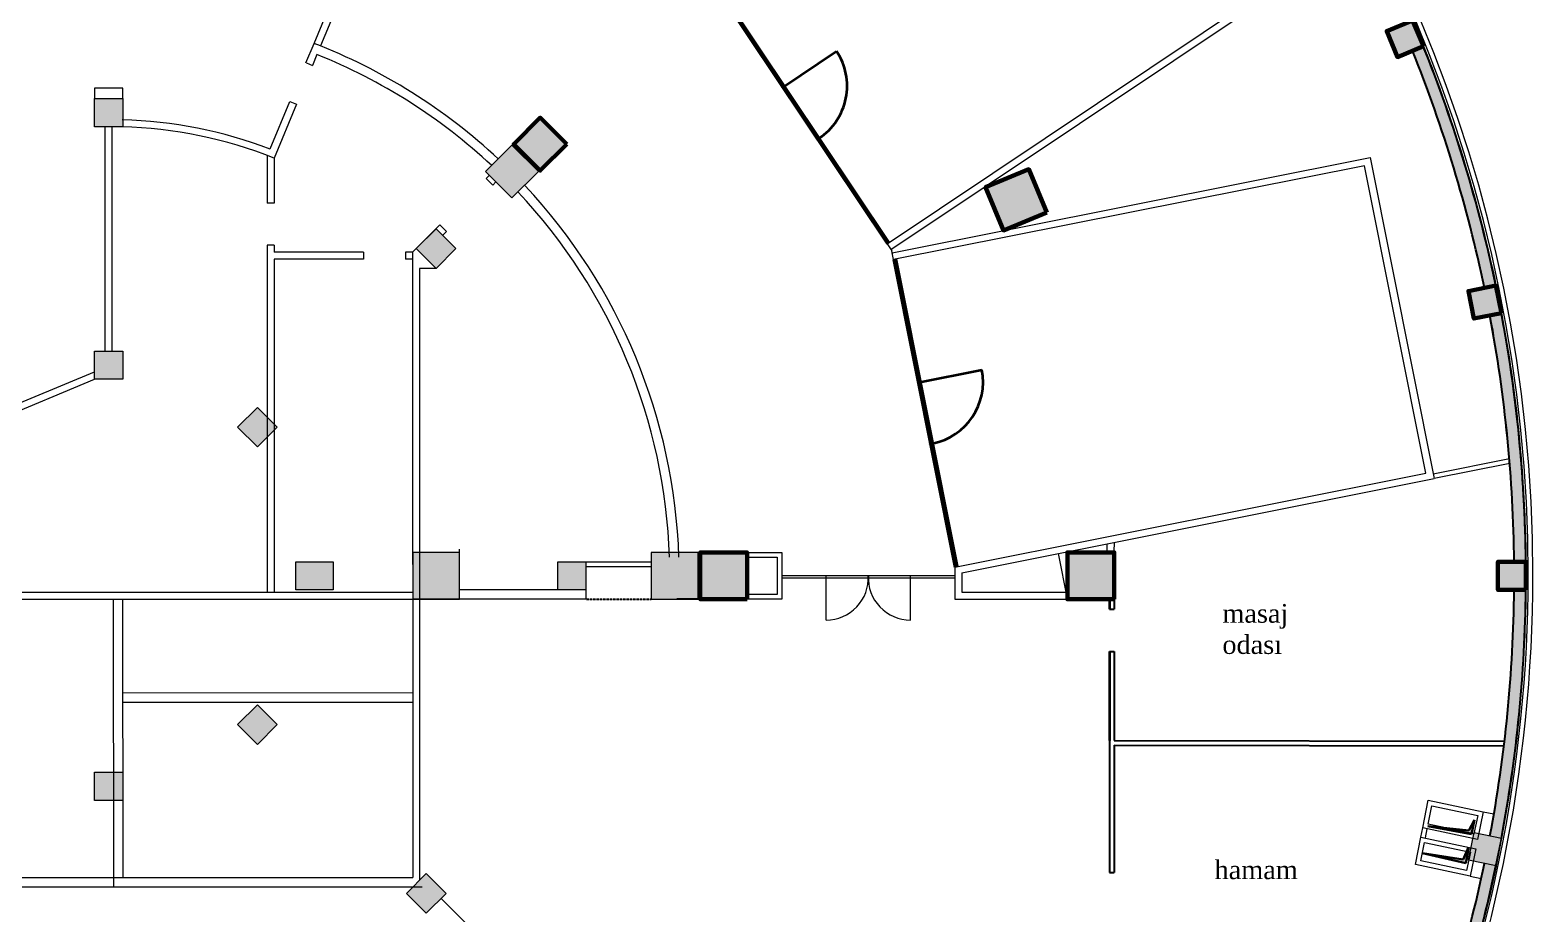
# Model space of a CAD drawing. Header units: inches. Extents: x -7958 to 7064, y 2 to 5825.
# Drawn here: x -5081 to -1868, y 2057 to 3946 of the extents above; entities that cross this region are included whole.
import ezdxf

# ---------------------------------------------------------------- set-up
doc = ezdxf.new("R2010")
doc.units = ezdxf.units.IN
doc.header["$MEASUREMENT"] = 0
doc.header["$PDMODE"] = 2
doc.header["$PDSIZE"] = 0.1
doc.linetypes.add('HIDDEN', pattern=[0.375, 0.25, -0.125])
doc.layers.add('00-DIŞCAM', color=7, linetype='Continuous', lineweight=35, true_color=0x0061c2)
doc.layers.add('A-CAM', color=4, linetype='Continuous')
for name, color, linetype, lineweight in [('K-P', 1, 'Continuous', 20), ('KOL', 4, 'Continuous', 20), ('M-CAM', 142, 'Continuous', 15), ('S-DUVAR', 7, 'Continuous', 20), ('SOLID', 15, 'Continuous', 30)]:
    doc.layers.add(name, color=color, linetype=linetype, lineweight=lineweight)
doc.styles.add('ROMANT', font='times.ttf', dxfattribs={"height": 0.4})

msp = doc.modelspace()

# ---------------------------------------------------------------- hatches: boundary and pattern name
at = {"layer": 'SOLID'}
h = msp.add_hatch(color=256, dxfattribs=at)
h.paths.add_polyline_path([(-2157.9, 3888.5), (-2102.4, 3911.5), (-2125.4, 3966.9), (-2180.8, 3943.9)])
h.paths.add_polyline_path([(-2102.4, 3911.5), (-2125.7, 3901.8, -0.044132), (-1972, 3395.2), (-1947.3, 3400.1, 0.044074)])
for points in [[(-2102.4, 3911.5), (-2125.4, 3966.9), (-2180.8, 3943.9), (-2157.9, 3888.5)], [(-2102.4, 3911.5), (-2125.4, 3966.9), (-2180.8, 3943.9), (-2157.9, 3888.5)], [(-2102.6, 3911.4), (-2125.7, 3901.8, -0.044124), (-1972, 3395.3), (-1947.5, 3400.2, 0.044165)], [(-2102.6, 3911.4), (-2125.7, 3901.8, -0.044124), (-1972, 3395.3), (-1947.5, 3400.2, 0.044165)], [(-4943, 3739.6), (-4883, 3739.6), (-4883, 3799.6), (-4943, 3799.6)], [(-4943, 3739.6), (-4883, 3739.6), (-4883, 3799.6), (-4943, 3799.6)], [(-3990.5, 3645.8), (-3933.9, 3702.4), (-3990.5, 3759), (-4047.1, 3702.4)], [(-4050.8, 3700.4), (-4107.4, 3643.8), (-4050.8, 3587.3), (-3994.2, 3643.9)], [(-4050.8, 3700.4), (-4107.4, 3643.8), (-4050.8, 3587.3), (-3994.2, 3643.9)], [(-2946.1, 3648.6), (-3038.4, 3610.3), (-3000.2, 3517.9), (-2907.8, 3556.2)], [(-2907.8, 3556.2), (-2946.1, 3648.6), (-3038.4, 3610.3), (-3000.2, 3517.9)], [(-2907.8, 3556.2), (-2946.1, 3648.6), (-3038.4, 3610.3), (-3000.2, 3517.9)], [(-4170.7, 3479.1), (-4213.2, 3521.6), (-4255.6, 3479.1), (-4213.2, 3436.6)], [(-4170.7, 3479.1), (-4213.2, 3521.6), (-4255.6, 3479.1), (-4213.2, 3436.6)], [(-1960.3, 3336.3), (-1994.5, 3329.5), (-2006.2, 3388.4), (-1947.3, 3400.1), (-1935.6, 3341.3), (-1935.6, 3341.3, -0.044088), (-1883.3, 2809.6), (-1883.3, 2749.6), (-1943.3, 2749.6), (-1943.3, 2809.6), (-1908.4, 2809.6, 0.044117)], [(-1947.3, 3400.1), (-2006.2, 3388.4), (-1994.5, 3329.6), (-1935.8, 3341.3, 0.002461), (-1941.5, 3370.6)], [(-1947.3, 3400.1), (-2006.2, 3388.4), (-1994.5, 3329.6), (-1935.8, 3341.3, 0.002461), (-1941.5, 3370.6)], [(-1935.8, 3341.2), (-1960.3, 3336.3, -0.044117), (-1908.4, 2809.6), (-1883.4, 2809.6, 0.044158)], [(-1935.8, 3341.2), (-1960.3, 3336.3, -0.044117), (-1908.4, 2809.6), (-1883.4, 2809.6, 0.044158)], [(-4883, 3199.6), (-4883, 3259.6), (-4943, 3259.6), (-4943, 3199.6)], [(-4883, 3199.6), (-4883, 3259.6), (-4943, 3259.6), (-4943, 3199.6)], [(-4552.6, 3097.6), (-4595, 3139.6), (-4637.4, 3097.6), (-4595, 3055.1)], [(-4552.6, 3097.6), (-4595, 3139.6), (-4637.4, 3097.6), (-4595, 3055.1)], [(-4163.1, 2729.7), (-4163.1, 2829.7), (-4263.1, 2829.6), (-4263.1, 2729.6)], [(-4163.1, 2729.7), (-4163.1, 2829.7), (-4263.1, 2829.6), (-4263.1, 2729.6)], [(-3753.2, 2729.6), (-3653.1, 2729.6), (-3653.1, 2829.6), (-3753.2, 2829.6)], [(-3753.2, 2729.6), (-3653.1, 2729.6), (-3653.1, 2829.6), (-3753.2, 2829.6)], [(-3648.3, 2729.6), (-3548.2, 2729.6), (-3548.2, 2829.6), (-3648.3, 2829.6)], [(-3548.2, 2729.6), (-3548.2, 2829.6), (-3648.3, 2829.6), (-3648.3, 2729.6)], [(-3548.2, 2729.6), (-3548.2, 2829.6), (-3648.3, 2829.6), (-3648.3, 2729.6)], [(-2863.3, 2829.6), (-2863.3, 2729.6), (-2763.3, 2729.6), (-2763.3, 2829.6)], [(-2763.3, 2829.6), (-2863.3, 2829.6), (-2863.3, 2729.6), (-2763.3, 2729.6)], [(-2763.3, 2829.6), (-2863.3, 2829.6), (-2863.3, 2729.6), (-2763.3, 2729.6)], [(-4513, 2809.6), (-4513, 2749.6), (-4433, 2749.6), (-4433, 2809.6)], [(-4513, 2809.6), (-4513, 2749.6), (-4433, 2749.6), (-4433, 2809.6)], [(-3952.9, 2749.6), (-3892.9, 2749.6), (-3892.9, 2809.6), (-3952.9, 2809.6)], [(-3952.9, 2749.6), (-3892.9, 2749.6), (-3892.9, 2809.6), (-3952.9, 2809.6)], [(-1883.3, 2749.6), (-1883.3, 2809.6), (-1943.3, 2809.6), (-1943.3, 2749.6)], [(-1883.3, 2749.6), (-1883.3, 2809.6), (-1943.3, 2809.6), (-1943.3, 2749.6)], [(-1883.3, 2749.6), (-1908.4, 2749.6, -0.044052), (-1960.1, 2223.7), (-1935.6, 2218.7, 0.044062)], [(-1883.4, 2749.6), (-1908.4, 2749.6, -0.044052), (-1960.1, 2223.7), (-1935.6, 2218.7, 0.044104)], [(-1883.4, 2749.6), (-1908.4, 2749.6, -0.044052), (-1960.1, 2223.7), (-1935.6, 2218.7, 0.044104)], [(-4552.6, 2461.6), (-4595, 2503.6), (-4637.4, 2461.6), (-4595, 2419.1)], [(-4552.6, 2461.6), (-4595, 2503.6), (-4637.4, 2461.6), (-4595, 2419.1)], [(-4943, 2299.6), (-4883, 2299.6), (-4883, 2359.6), (-4943, 2359.6)], [(-4943, 2299.6), (-4883, 2299.6), (-4883, 2359.6), (-4943, 2359.6)], [(-1999.9, 2227.1), (-1993.4, 2258.3), (-2005.4, 2235.1), (-2093.2, 2244.4)], [(-1994.2, 2230.6), (-2005.9, 2171.6), (-1947, 2159.6), (-1935.4, 2218.6)], [(-1935.4, 2218.6), (-1994.2, 2230.6), (-2005.9, 2171.6), (-1947, 2159.6)], [(-1935.4, 2218.6), (-1994.2, 2230.6), (-2005.9, 2171.6), (-1947, 2159.6)], [(-2017.4, 2173.5), (-2104.4, 2186.4), (-2011.9, 2165.1), (-2005.1, 2199.4), (-2005.9, 2199.6)], [(-1947, 2159.6), (-1971.9, 2164.7, -0.044184), (-2125.7, 1657.5), (-2102.4, 1647.8, 0.044144)], [(-1947.4, 2159.7), (-1971.9, 2164.7, -0.044184), (-2125.7, 1657.5), (-2102.6, 1647.9, 0.044215)], [(-1947.4, 2159.7), (-1971.9, 2164.7, -0.044184), (-2125.7, 1657.5), (-2102.6, 1647.9, 0.044215)], [(-4191.7, 2100.6), (-4234.2, 2143.1), (-4276.6, 2100.6), (-4234.2, 2058.1)], [(-4191.7, 2100.6), (-4234.2, 2143.1), (-4276.6, 2100.6), (-4234.2, 2058.1)]]:
    msp.add_hatch(color=256, dxfattribs=at).paths.add_polyline_path(points)

# ---------------------------------------------------------------- linework, layer by layer
for p, q in [((-2773.3, 2729.6), (-2773.3, 2708.1)), ((-2773.3, 2708.1), (-2763.3, 2708.1)), ((-2763.3, 2729.6), (-2763.3, 2708.1)), ((-2773.3, 2618.1), (-2763.3, 2618.1)), ((-2773.3, 2618.1), (-2773.3, 2145.4)), ((-2763.3, 2618.1), (-2763.3, 2427.6)), ((-2773.3, 2417.6), (-2773.3, 2417.6)), ((-2763.3, 2427.6), (-1929.1, 2426)), ((-2763.3, 2417.6), (-1929.2, 2416)), ((-2763.3, 2417.6), (-2763.3, 2145.4)), ((-2773.3, 2145.4), (-2763.3, 2145.4))]:
    msp.add_line(p, q)
at = {"layer": '00-DIŞCAM', "ltscale": 10}
for p, q in [((-3617.4, 4049.3), (-3244.9, 3492.3)), ((-3621.5, 4046.5), (-3249.1, 3489.6)), ((-3472.5, 3823.7), (-3357, 3901)), ((-3235.2, 3455.5), (-3104.2, 2798.4)), ((-3230.3, 3456.5), (-3099.3, 2799.4)), ((-3182.8, 3192.7), (-3046.5, 3219.9))]:
    msp.add_line(p, q, dxfattribs=at)
at = {"layer": '00-DIŞCAM'}
for p, q in [((-2773.3, 2729.6), (-2773.3, 2708.1)), ((-2773.3, 2618.1), (-2773.3, 2427.6))]:
    msp.add_line(p, q, dxfattribs=at)
at = {"layer": '00-DIŞCAM', "ltscale": 10}
for centre, start, end in [((-3468.4, 3826.5), 303.7723, 33.7723), ((-3177.9, 3193.7), 281.2723, 11.2723)]:
    msp.add_arc(centre, 134, start, end, dxfattribs=at)
for p in [(-3547, 3935.1), (-3472.5, 3823.7), (-3398.1, 3712.3), (-3323.6, 3600.9)]:
    msp.add_point(p, dxfattribs=at)
at = {"layer": '00-DIŞCAM'}
for p in [(-3209, 3324.1), (-3182.8, 3192.7), (-3156.6, 3061.3), (-3130.4, 2929.9)]:
    msp.add_point(p, dxfattribs=at)
at = {"layer": 'A-CAM', "linetype": 'HIDDEN'}
msp.add_line((-3892.9, 2729.6), (-3753.2, 2729.6), dxfattribs=at)
at = {"layer": 'A-CAM'}
msp.add_line((-3648.1, 2729.6), (-3698.1, 2729.6), dxfattribs=at)
at = {"layer": 'K-P', "color": 1, "true_color": 0xff0f0f}
for centre, radius, start, end in [((-4913.3, 2779.6), 3030, 336.9327, 180.5673), ((-4918.2, 2813.3), 1258.3, 199.4341, 312.3158)]:
    msp.add_arc(centre, radius, start, end, dxfattribs=at)
at = {"layer": 'KOL', "linetype": 'Continuous', "lineweight": -2, "ltscale": 10}
for p, q in [((-1947.3, 3400.2), (-2006.2, 3388.5)), ((-1947.3, 3400.2), (-2006.2, 3388.5)), ((-2006.2, 3388.5), (-1994.5, 3329.6)), ((-2006.2, 3388.5), (-1994.5, 3329.6)), ((-2006.2, 3388.5), (-1994.5, 3329.6)), ((-1935.6, 3341.3), (-1947.3, 3400.2)), ((-1935.6, 3341.3), (-1947.3, 3400.2)), ((-1994.5, 3329.6), (-1935.6, 3341.3)), ((-1994.5, 3329.6), (-1935.6, 3341.3))]:
    msp.add_line(p, q, dxfattribs=at)
at = {"layer": 'KOL', "ltscale": 10}
msp.add_line((-1935.2, 2218.5), (-1935.4, 2218.6), dxfattribs=at)
msp.add_line((-1935.2, 2218.5), (-1935.4, 2218.6), dxfattribs=at)
msp.add_line((-1935.2, 2218.5), (-1935.4, 2218.6), dxfattribs=at)
at = {"layer": 'KOL', "lineweight": 60, "ltscale": 100}
for points in [[(-2102.4, 3911.5), (-2125.4, 3966.9), (-2180.8, 3943.9), (-2157.9, 3888.5)], [(-2102.4, 3911.5), (-2125.4, 3966.9), (-2180.8, 3943.9), (-2157.9, 3888.5)], [(-2102.4, 3911.5), (-2125.4, 3966.9), (-2180.8, 3943.9), (-2157.9, 3888.5)], [(-3933.9, 3702.4), (-3990.5, 3759), (-4047.1, 3702.4), (-3990.5, 3645.8)], [(-3933.9, 3702.4), (-3990.5, 3759), (-4047.1, 3702.4), (-3990.5, 3645.8)], [(-3933.9, 3702.4), (-3990.5, 3759), (-4047.1, 3702.4), (-3990.5, 3645.8)], [(-2907.8, 3556.2), (-2946.1, 3648.6), (-3038.4, 3610.3), (-3000.2, 3517.9)], [(-2907.8, 3556.2), (-2946.1, 3648.6), (-3038.4, 3610.3), (-3000.2, 3517.9)], [(-2907.8, 3556.2), (-2946.1, 3648.6), (-3038.4, 3610.3), (-3000.2, 3517.9)], [(-1935.6, 3341.3), (-1947.3, 3400.1), (-2006.2, 3388.4), (-1994.5, 3329.5)], [(-1935.6, 3341.3), (-1947.3, 3400.1), (-2006.2, 3388.4), (-1994.5, 3329.5)], [(-1935.6, 3341.3), (-1947.3, 3400.1), (-2006.2, 3388.4), (-1994.5, 3329.5)], [(-3548.2, 2729.6), (-3548.2, 2829.6), (-3648.3, 2829.6), (-3648.3, 2729.6)], [(-3548.2, 2729.6), (-3548.2, 2829.6), (-3648.3, 2829.6), (-3648.3, 2729.6)], [(-3548.2, 2729.6), (-3548.2, 2829.6), (-3648.3, 2829.6), (-3648.3, 2729.6)], [(-2763.3, 2729.6), (-2763.3, 2829.6), (-2863.3, 2829.6), (-2863.3, 2729.6)], [(-2763.3, 2729.6), (-2763.3, 2829.6), (-2863.3, 2829.6), (-2863.3, 2729.6)], [(-2763.3, 2729.6), (-2763.3, 2829.6), (-2863.3, 2829.6), (-2863.3, 2729.6)], [(-1883.3, 2749.6), (-1883.3, 2809.6), (-1943.3, 2809.6), (-1943.3, 2749.6)], [(-1883.3, 2749.6), (-1883.3, 2809.6), (-1943.3, 2809.6), (-1943.3, 2749.6)], [(-1883.3, 2749.6), (-1883.3, 2809.6), (-1943.3, 2809.6), (-1943.3, 2749.6)]]:
    msp.add_lwpolyline(points, close=True, dxfattribs=at)
at = {"layer": 'KOL', "ltscale": 100}
for points in [[(-2102.4, 3911.5), (-2157.9, 3888.5), (-2180.8, 3943.9), (-2125.4, 3966.9), (-2180.8, 3943.9), (-2157.9, 3888.5), (-2102.4, 3911.5), (-2125.4, 3966.9)], [(-2102.4, 3911.5), (-2157.9, 3888.5), (-2180.8, 3943.9), (-2125.4, 3966.9), (-2180.8, 3943.9), (-2157.9, 3888.5), (-2102.4, 3911.5), (-2125.4, 3966.9)], [(-2102.4, 3911.5), (-2157.9, 3888.5), (-2180.8, 3943.9), (-2125.4, 3966.9), (-2180.8, 3943.9), (-2157.9, 3888.5), (-2102.4, 3911.5), (-2125.4, 3966.9)], [(-4883, 3739.6), (-4943, 3739.6), (-4943, 3799.6), (-4883, 3799.6)], [(-4883, 3739.6), (-4943, 3739.6), (-4943, 3799.6), (-4883, 3799.6)], [(-3990.5, 3759), (-4047.1, 3702.4), (-3990.5, 3645.8), (-3933.9, 3702.4)], [(-3990.5, 3759), (-4047.1, 3702.4), (-3990.5, 3645.8), (-3933.9, 3702.4)], [(-3990.5, 3759), (-4047.1, 3702.4), (-3990.5, 3645.8), (-3933.9, 3702.4)], [(-3994.2, 3643.9), (-4050.8, 3700.4), (-4107.4, 3643.8), (-4050.8, 3587.3)], [(-3994.2, 3643.9), (-4050.8, 3700.4), (-4107.4, 3643.8), (-4050.8, 3587.3)], [(-2946.1, 3648.6), (-3038.4, 3610.3), (-3000.2, 3517.9), (-2907.8, 3556.2)], [(-2946.1, 3648.6), (-3038.4, 3610.3), (-3000.2, 3517.9), (-2907.8, 3556.2)], [(-2946.1, 3648.6), (-3038.4, 3610.3), (-3000.2, 3517.9), (-2907.8, 3556.2)], [(-4213.2, 3521.6), (-4255.6, 3479.1), (-4213.2, 3436.6), (-4170.7, 3479.1)], [(-4213.2, 3521.6), (-4255.6, 3479.1), (-4213.2, 3436.6), (-4170.7, 3479.1)], [(-4883, 3199.6), (-4943, 3199.6), (-4943, 3259.6), (-4883, 3259.6)], [(-4883, 3199.6), (-4943, 3199.6), (-4943, 3259.6), (-4883, 3259.6)], [(-4595, 3139.6), (-4637.4, 3097.6), (-4595, 3055.1), (-4552.6, 3097.6)], [(-4595, 3139.6), (-4637.4, 3097.6), (-4595, 3055.1), (-4552.6, 3097.6)], [(-4163.1, 2729.7), (-4163.1, 2829.7), (-4263.1, 2829.6), (-4263.1, 2729.6)], [(-4163.1, 2729.7), (-4163.1, 2829.7), (-4263.1, 2829.6), (-4263.1, 2729.6)], [(-3653.1, 2729.6), (-3653.1, 2829.6), (-3753.2, 2829.6), (-3753.2, 2729.6)], [(-3653.1, 2729.6), (-3653.1, 2829.6), (-3753.2, 2829.6), (-3753.2, 2729.6)], [(-3548.2, 2729.6), (-3548.2, 2829.6), (-3648.3, 2829.6), (-3648.3, 2729.6)], [(-3548.2, 2729.6), (-3548.2, 2829.6), (-3648.3, 2829.6), (-3648.3, 2729.6)], [(-3548.2, 2729.6), (-3548.2, 2829.6), (-3648.3, 2829.6), (-3648.3, 2729.6)], [(-2763.3, 2729.6), (-2763.3, 2829.6), (-2863.3, 2829.6), (-2863.3, 2729.6)], [(-2763.3, 2729.6), (-2763.3, 2829.6), (-2863.3, 2829.6), (-2863.3, 2729.6)], [(-2763.3, 2729.6), (-2763.3, 2829.6), (-2863.3, 2829.6), (-2863.3, 2729.6)], [(-4433, 2749.6), (-4513, 2749.6), (-4513, 2809.6), (-4433, 2809.6)], [(-4433, 2749.6), (-4513, 2749.6), (-4513, 2809.6), (-4433, 2809.6)], [(-3892.9, 2749.6), (-3952.9, 2749.6), (-3952.9, 2809.6), (-3892.9, 2809.6)], [(-3892.9, 2749.6), (-3952.9, 2749.6), (-3952.9, 2809.6), (-3892.9, 2809.6)], [(-1883.3, 2749.6), (-1943.3, 2749.6), (-1943.3, 2809.6), (-1883.3, 2809.6), (-1943.3, 2809.6), (-1943.3, 2749.6), (-1883.3, 2749.6), (-1883.3, 2809.6)], [(-1883.3, 2749.6), (-1943.3, 2749.6), (-1943.3, 2809.6), (-1883.3, 2809.6), (-1943.3, 2809.6), (-1943.3, 2749.6), (-1883.3, 2749.6), (-1883.3, 2809.6)], [(-1883.3, 2749.6), (-1943.3, 2749.6), (-1943.3, 2809.6), (-1883.3, 2809.6), (-1943.3, 2809.6), (-1943.3, 2749.6), (-1883.3, 2749.6), (-1883.3, 2809.6)], [(-4595, 2419.1), (-4637.4, 2461.6), (-4595, 2503.6), (-4552.6, 2461.6)], [(-4595, 2419.1), (-4637.4, 2461.6), (-4595, 2503.6), (-4552.6, 2461.6)], [(-4883, 2299.6), (-4943, 2299.6), (-4943, 2359.6), (-4883, 2359.6)], [(-4883, 2299.6), (-4943, 2299.6), (-4943, 2359.6), (-4883, 2359.6)], [(-1947, 2159.6), (-2005.9, 2171.6), (-1994.2, 2230.6), (-1935.4, 2218.6)], [(-1947, 2159.6), (-2005.9, 2171.6), (-1994.2, 2230.6), (-1935.4, 2218.6)], [(-1947, 2159.6), (-2005.9, 2171.6), (-1994.2, 2230.6), (-1935.4, 2218.6)], [(-4234.2, 2143.1), (-4276.6, 2100.6), (-4234.2, 2058.1), (-4191.7, 2100.6)], [(-4234.2, 2143.1), (-4276.6, 2100.6), (-4234.2, 2058.1), (-4191.7, 2100.6)]]:
    msp.add_lwpolyline(points, close=True, dxfattribs=at)
msp.add_lwpolyline([(-1935.6, 3341.3), (-1947.3, 3400.1), (-2006.2, 3388.4), (-1994.5, 3329.5)], dxfattribs=at)
msp.add_lwpolyline([(-1935.6, 3341.3), (-1947.3, 3400.1), (-2006.2, 3388.4), (-1994.5, 3329.5)], dxfattribs=at)
msp.add_lwpolyline([(-1935.6, 3341.3), (-1947.3, 3400.1), (-2006.2, 3388.4), (-1994.5, 3329.5)], dxfattribs=at)
at = {"layer": 'KOL', "linetype": 'Continuous', "lineweight": -2, "ltscale": 10}
for centre, radius, start, end in [((-4913.3, 2779.6), 3005, 11.822, 21.928), ((-4913.3, 2779.6), 3005, 11.822, 21.928), ((-4913.3, 2779.6), 3005, 11.822, 21.928), ((-4913.3, 2779.6), 3030, 11.8156, 21.9327), ((-4913.3, 2779.6), 3030, 11.8156, 21.9327), ((-4919.8, 2777.7), 3037, 11.8269, 21.9213), ((-4913.3, 2779.6), 3030, 0.5673, 11.2467), ((-4913.3, 2779.6), 3030, 0.5673, 11.2467), ((-4913.3, 2779.6), 3005, 0.572, 10.678), ((-4913.3, 2779.6), 3005, 0.572, 10.678), ((-4913.3, 2779.6), 3005, 0.572, 10.6763), ((-4918.1, 2779.2), 3035, 0.5752, 10.6729), ((-4913.3, 2779.6), 3005, 349.3384, 359.428), ((-4913.3, 2779.6), 3005, 349.3384, 359.428), ((-4913.3, 2779.6), 3005, 349.3384, 359.428), ((-4913.3, 2779.6), 3005, 349.3384, 359.428), ((-4913.3, 2779.6), 3005, 349.3384, 359.428), ((-4916.1, 2780.8), 3033, 349.3274, 359.412), ((-4913.3, 2779.6), 3030, 349.3313, 359.4327), ((-4913.3, 2779.6), 3030, 349.3313, 359.4327), ((-4913.3, 2779.6), 3005, 338.072, 348.1917), ((-4913.3, 2779.6), 3005, 338.072, 348.1917), ((-4913.3, 2779.6), 3005, 338.072, 348.1917), ((-4913.3, 2779.6), 3030, 338.0673, 348.1941), ((-4913.3, 2779.6), 3030, 338.0673, 348.1941), ((-4917.6, 2782.2), 3035.1, 338.053, 348.1641), ((-4913.3, 2779.6), 3030, 348.1827, 348.1941), ((-4913.3, 2779.6), 3030, 348.1827, 348.1941)]:
    msp.add_arc(centre, radius, start, end, dxfattribs=at)
at = {"layer": 'M-CAM', "ltscale": 10}
for p, q in [((-3104.2, 2779.6), (-3474.1, 2779.6)), ((-3104.2, 2774.6), (-3474.1, 2774.6)), ((-3379.1, 2685.1), (-3379.1, 2779.6)), ((-3199.1, 2685.1), (-3199.1, 2779.6))]:
    msp.add_line(p, q, dxfattribs=at)
at = {"layer": 'M-CAM'}
msp.add_line((-2863.2, 2730.4), (-2863.2, 2730.4), dxfattribs=at)
for centre, radius, start, end in [((-4913.3, 2779.6), 3045, 0.0223, 180.0223), ((-4913.3, 2779.6), 3035, 0.0223, 180.0223), ((-4913.3, 2779.7), 3030, 0.0218, 180.0229), ((-4913.3, 2779.6), 3030, 0.0223, 180.0223), ((-4933.5, 2783.4), 3050.2, 337.0392, 359.9519), ((-4933.5, 2783.4), 3055.2, 336.9463, 359.9519), ((-4933.5, 2783.4), 3065.2, 336.7612, 359.9519)]:
    msp.add_arc(centre, radius, start, end, dxfattribs=at)
at = {"layer": 'M-CAM', "ltscale": 10}
for centre, start, end in [((-3379.1, 2775.1), 270, 2.866), ((-3199.1, 2775.1), 177.134, 270)]:
    msp.add_arc(centre, 90, start, end, dxfattribs=at)
at = {"layer": 'S-DUVAR', "ltscale": 10}
for p, q in [((-3249.1, 3489.6), (-2395.4, 4060.5)), ((-3240.7, 3477.1), (-2374.6, 4056.3)), ((-4490.4, 3876), (-4477.3, 3870.6)), ((-4567.6, 3692), (-4525.6, 3793.3)), ((-4525.6, 3793.3), (-4511.7, 3787.5)), ((-4511.7, 3787.5), (-4559.4, 3672.7)), ((-4574.4, 3678.5), (-4574.4, 3576.2)), ((-4559.4, 3672.7), (-4559.4, 3576.2)), ((-3238.1, 3470.2), (-2216.2, 3673.9)), ((-2216.2, 3673.9), (-2079.4, 2987.4)), ((-4106.3, 3628.6), (-4099.2, 3635.7)), ((-2228, 3656.3), (-3235.2, 3455.5)), ((-2097, 2999.2), (-2228, 3656.3)), ((-4106.3, 3628.6), (-4092.1, 3614.5)), ((-4092.1, 3614.5), (-4085.1, 3621.5)), ((-4559.4, 3576.2), (-4574.4, 3576.2)), ((-4263.5, 3471.2), (-4205.2, 3529.6)), ((-4205.2, 3529.6), (-4191.1, 3515.4)), ((-4199, 3507.5), (-4191.1, 3515.4)), ((-4574.4, 3486.2), (-4574.4, 3199.6)), ((-4559.4, 3486.2), (-4574.4, 3486.2)), ((-4559.4, 3486.2), (-4559.4, 3471.2)), ((-4368.5, 3471.2), (-4559.4, 3471.2)), ((-4368.5, 3471.2), (-4368.5, 3456.2)), ((-4263.5, 3471.2), (-4278.5, 3471.2)), ((-4278.5, 3471.2), (-4278.5, 3456.2)), ((-4263.5, 3471.2), (-4263, 2134.8)), ((-3249.1, 3489.6), (-3238.9, 3474.4)), ((-3235.2, 3455.5), (-3238.9, 3474.4)), ((-3235.2, 3455.5), (-3238.1, 3470.2)), ((-4559.4, 3456.2), (-4559.4, 3199.6)), ((-4368.5, 3456.2), (-4559.4, 3456.2)), ((-4263.5, 3456.2), (-4278.5, 3456.2)), ((-4248.5, 3436.6), (-4248.2, 2129.1)), ((-4213.2, 3436.6), (-4248.5, 3436.6)), ((-5200.1, 3109.1), (-4943, 3215.9)), ((-5188.6, 3097.6), (-4943, 3199.6)), ((-4574.4, 3199.6), (-4574.4, 2744.6)), ((-4559.4, 3199.6), (-4559.4, 2744.6)), ((-1918.7, 3029.6), (-2081.3, 2997.2)), ((-3104.2, 2798.4), (-2097, 2999.2)), ((-1917.9, 3019.6), (-2079.4, 2987.4)), ((-3089.2, 2786.1), (-2079.4, 2987.4)), ((-4163.1, 2829.7), (-4163.1, 2836.4)), ((-2863.2, 2730.4), (-2882.6, 2827.5)), ((-2778.3, 2830.6), (-2778.2, 2848.3)), ((-2763.3, 2830.5), (-2763.1, 2851.3)), ((-5563.1, 2744.7), (-4263.1, 2744.6)), ((-3892.9, 2749.6), (-3892.9, 2729.6)), ((-5563.1, 2729.7), (-4263.1, 2729.6)), ((-4903.2, 2729.6), (-4903, 2114.5)), ((-4883.2, 2729.6), (-4883, 2134.5)), ((-3892.9, 2729.6), (-3973, 2729.6)), ((-2773.3, 2560.6), (-2773.3, 2473.9)), ((-4883.2, 2529.5), (-4263.2, 2529.8)), ((-4883.2, 2509.5), (-4263.2, 2509.8)), ((-1974.5, 2274.8), (-1951.7, 2270.8)), ((-2107.9, 2221.2), (-2104, 2240.8)), ((-2098.1, 2219.2), (-2094.2, 2238.8)), ((-5696.3, 2134.1), (-4263, 2134.8)), ((-2002.6, 2137.6), (-1979.3, 2132.8)), ((-5696.3, 2114.2), (-4243, 2114.8))]:
    msp.add_line(p, q, dxfattribs=at)
at = {"layer": 'S-DUVAR'}
for p, q in [((-4920.8, 3259), (-4920.8, 3738.9)), ((-4905.8, 3259), (-4905.8, 3738.9)), ((-3892.9, 2809.6), (-3753.2, 2809.6)), ((-3892.9, 2799.6), (-3753.2, 2799.6)), ((-3104.2, 2798.4), (-3104.2, 2729.6)), ((-3089.2, 2786.1), (-3089.2, 2744.6)), ((-3952.9, 2749.6), (-4163.1, 2749.6)), ((-3089.2, 2744.6), (-2863.3, 2744.6)), ((-4163.1, 2729.6), (-4263.2, 2729.6)), ((-3973, 2729.6), (-4163.1, 2729.5)), ((-3104.2, 2729.6), (-2863.3, 2729.6)), ((-4202.3, 2090), (-4068.7, 1956.5))]:
    msp.add_line(p, q, dxfattribs=at)
at = {"layer": 'S-DUVAR', "ltscale": 10}
for points in [[(-4473.9, 3917.8), (-4389.5, 4121), (-4375.6, 4115.5), (-4460, 3912.3)], [(-4491.2, 3876.4), (-4473.9, 3917.8)], [(-4467.7, 3893.8), (-4477.3, 3870.6)], [(-4883, 3799.6), (-4883, 3822.1), (-4943, 3822.1), (-4943, 3799.6)], [(-3548.2, 2829.6), (-3474.1, 2829.6), (-3474.1, 2729.6), (-3548.2, 2729.6)], [(-3548.2, 2819.6), (-3484.1, 2819.6), (-3484.1, 2739.6), (-3548.2, 2739.6)]]:
    msp.add_lwpolyline(points, dxfattribs=at)
for points in [[(-2092.3, 2299.7), (-1974.5, 2274.8), (-1986.9, 2216.1), (-2104, 2240.8)], [(-2084.5, 2287.8), (-1986.4, 2267.1), (-1994.7, 2227.9), (-2092.3, 2248.6)], [(-2107.9, 2221.2), (-1990.2, 2196.3), (-2002.6, 2137.6), (-2119.6, 2162.3)], [(-2100.1, 2209.3), (-2002, 2188.5), (-2010.3, 2149.4), (-2107.9, 2170)]]:
    msp.add_lwpolyline(points, close=True, dxfattribs=at)
for centre, radius, start, end in [((-5019.7, 2741.5), 2629.4, 68.9367, 68.9367), ((-4913.3, 2779.6), 1220, 46.9089, 68.8934), ((-4913.3, 2779.6), 1200, 46.9518, 68.2019), ((-4912.8, 2779.6), 960.4, 68.4108, 88.3121), ((-4912.8, 2779.6), 975.4, 69.2775, 88.3121), ((-4913.3, 2779.6), 1200, 1.9168, 43.1629), ((-4913.3, 2779.6), 1220, 1.886, 43.1358)]:
    msp.add_arc(centre, radius, start, end, dxfattribs=at)
at = {"layer": 'SOLID'}
for p, q in [((-2005.4, 2235.1), (-1993.4, 2258.3)), ((-1993.4, 2258.3), (-1999.9, 2227.1)), ((-1999.9, 2227.1), (-2093.3, 2244.4)), ((-2093.2, 2244.4), (-2005.4, 2235.1)), ((-2104.5, 2186.4), (-2011.9, 2165.1)), ((-2104.4, 2186.4), (-2017.4, 2173.5)), ((-2017.4, 2173.5), (-2005.9, 2199.6)), ((-2011.9, 2165.1), (-2005.1, 2199.4))]:
    msp.add_line(p, q, dxfattribs=at)

# ---------------------------------------------------------------- texts
at = {"char_height": 40, "attachment_point": 1, "style": 'ROMANT'}
for s, insert in [('masaj odası', (-2532.1, 2719.3)), ('hamam', (-2548.8, 2171.2))]:
    msp.add_mtext_dynamic_manual_height_columns(s, width=6.003, gutter_width=2.5, heights=[0], dxfattribs=dict(at, insert=insert))

doc.saveas('drawing.dxf')
